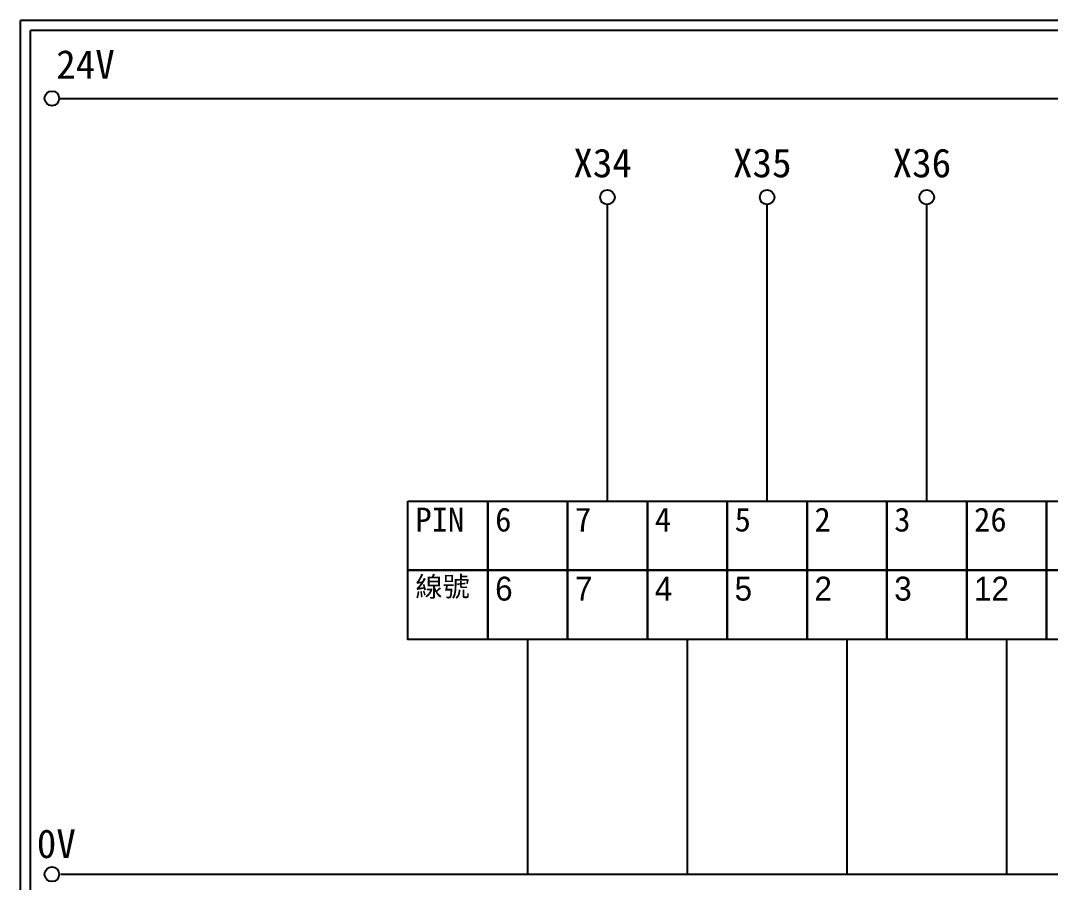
# Model space of a CAD drawing. Extents: x 627 to 914, y 3 to 207.
# Drawn here: x 627.2 to 756.4, y 98.9 to 207 of the extents above; entities that cross this region are included whole.
import ezdxf

# ---------------------------------------------------------------- set-up
doc = ezdxf.new("R2010")
doc.units = 0
doc.layers.get('0').update_dxf_attribs({"linetype": 'CONTINUOUS'})
doc.layers.add('圖框層', color=7, linetype='CONTINUOUS')
doc.layers.add('標尺寸層', color=3, linetype='CONTINUOUS')
doc.styles.add('STSL', font='kaiu.ttf')

msp = doc.modelspace()

# ---------------------------------------------------------------- linework, layer by layer
for p, q in [((700.8, 146.73), (700.8, 183.91)), ((720.82, 146.73), (720.82, 183.91)), ((740.84, 146.73), (740.84, 183.91))]:
    msp.add_line(p, q)
for points in [[(675.78, 146.73), (685.79, 146.73), (685.79, 138.07), (675.78, 138.07)], [(685.79, 146.73), (695.8, 146.73), (695.8, 138.07), (685.79, 138.07)], [(695.8, 146.73), (705.81, 146.73), (705.81, 138.07), (695.8, 138.07)], [(705.81, 146.73), (715.82, 146.73), (715.82, 138.07), (705.81, 138.07)], [(715.82, 146.73), (725.83, 146.73), (725.83, 138.07), (715.82, 138.07)], [(725.83, 146.73), (735.84, 146.73), (735.84, 138.07), (725.83, 138.07)], [(735.84, 146.73), (745.85, 146.73), (745.85, 138.07), (735.84, 138.07)], [(745.85, 146.73), (755.86, 146.73), (755.86, 138.07), (745.85, 138.07)], [(755.86, 146.73), (765.87, 146.73), (765.87, 138.07), (755.86, 138.07)], [(675.78, 138.07), (685.79, 138.07), (685.79, 129.4), (675.78, 129.4)], [(685.79, 138.07), (695.8, 138.07), (695.8, 129.4), (685.79, 129.4)], [(695.8, 138.07), (705.81, 138.07), (705.81, 129.4), (695.8, 129.4)], [(705.81, 138.07), (715.82, 138.07), (715.82, 129.4), (705.81, 129.4)], [(715.82, 138.07), (725.83, 138.07), (725.83, 129.4), (715.82, 129.4)], [(725.83, 138.07), (735.84, 138.07), (735.84, 129.4), (725.83, 129.4)], [(735.84, 138.07), (745.85, 138.07), (745.85, 129.4), (735.84, 129.4)], [(745.85, 138.07), (755.86, 138.07), (755.86, 129.4), (745.85, 129.4)], [(755.86, 138.07), (765.87, 138.07), (765.87, 129.4), (755.86, 129.4)]]:
    msp.add_lwpolyline(points, close=True)
at = {"layer": '圖框層', "color": 7}
for p, q in [((914.2, 206.97), (627.2, 206.97)), ((627.2, 3), (627.2, 206.97)), ((912.95, 205.72), (628.45, 205.72)), ((628.45, 4.25), (628.45, 205.72))]:
    msp.add_line(p, q, dxfattribs=at)
at = {"layer": '標尺寸層', "color": 7}
for p, q in [((632.04, 197.22), (909.63, 197.22)), ((632.25, 99.96), (910.12, 99.96))]:
    msp.add_line(p, q, dxfattribs=at)
at = {"layer": '標尺寸層'}
for p, q in [((690.79, 129.4), (690.79, 99.96)), ((710.81, 129.4), (710.81, 99.96)), ((730.83, 129.4), (730.83, 99.96)), ((750.85, 129.4), (750.85, 99.96))]:
    msp.add_line(p, q, dxfattribs=at)
at = {"layer": '標尺寸層', "color": 7}
for centre in [(631.12, 197.22), (700.8, 184.83), (720.82, 184.83), (740.84, 184.83), (631.12, 99.96)]:
    msp.add_circle(centre, 0.92, dxfattribs=at)

# ---------------------------------------------------------------- texts
at = {"width": 8.2913, "attachment_point": 1}
for s, insert, char_height in [('PIN', (676.71, 145.93), 3), ('6', (686.72, 145.93), 3), ('7', (696.73, 145.93), 3), ('4', (706.74, 145.93), 3), ('5', (716.75, 145.93), 3), ('2', (726.76, 145.93), 3), ('3', (736.77, 145.93), 3), ('26', (746.78, 145.93), 3), ('{\\fPMingLiU|b0|i0|c136|p18;線號}', (676.71, 137.27), 2.5), ('{\\fPMingLiU|b0|i0|c136|p18;6}', (686.72, 137.27), 3), ('{\\fPMingLiU|b0|i0|c136|p18;7}', (696.73, 137.27), 3), ('{\\fPMingLiU|b0|i0|c136|p18;4}', (706.74, 137.27), 3), ('{\\fPMingLiU|b0|i0|c136|p18;5}', (716.75, 137.27), 3), ('{\\fPMingLiU|b0|i0|c136|p18;2}', (726.76, 137.27), 3), ('{\\fPMingLiU|b0|i0|c136|p18;3}', (736.77, 137.27), 3), ('{\\fPMingLiU|b0|i0|c136|p18;12}', (746.78, 137.27), 3)]:
    msp.add_mtext(s, dxfattribs=dict(at, insert=insert, char_height=char_height))
at = {"layer": '圖框層', "color": 4, "style": 'STSL'}
for s, p in [('24V', (631.66, 199.68)), ('X34', (696.52, 187.33)), ('X35', (716.54, 187.33)), ('X36', (736.56, 187.33)), ('0V', (629.23, 102))]:
    msp.add_text(s, height=3.6, dxfattribs=at).set_placement(p)

doc.saveas('drawing.dxf')
